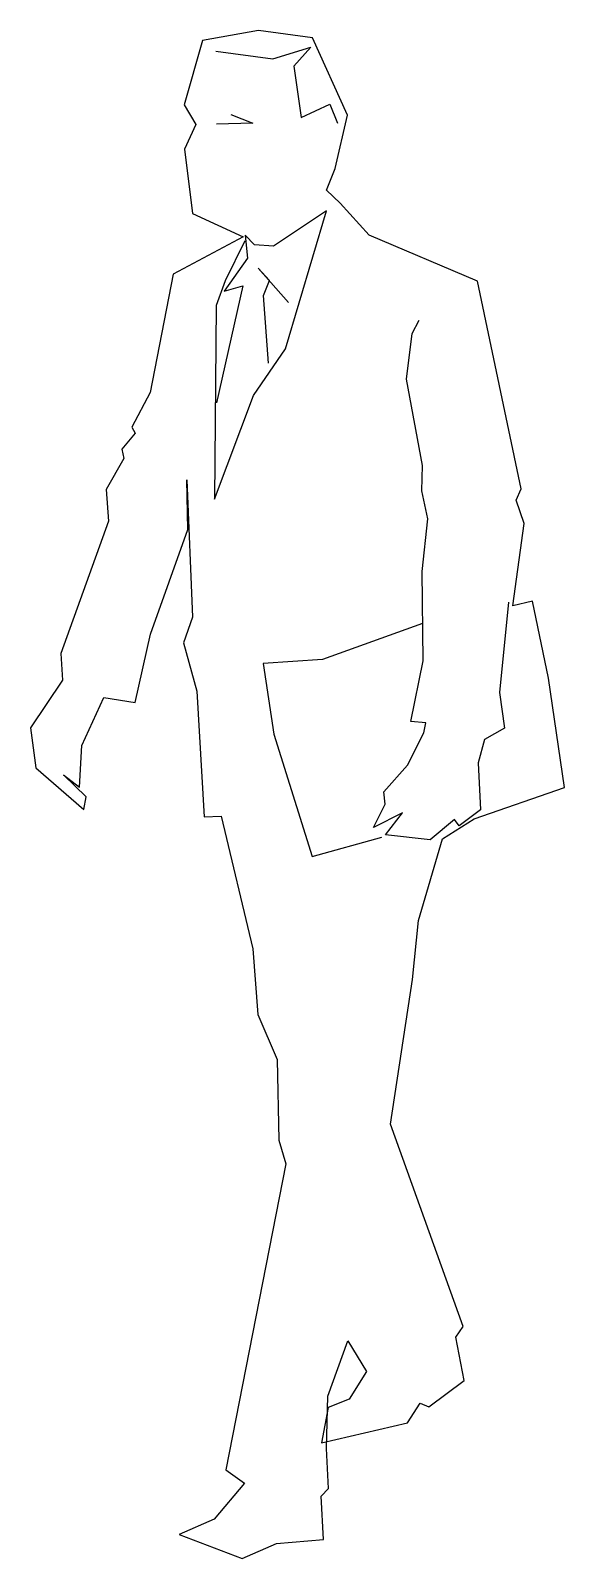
# Model space of a CAD drawing. Extents: x 109.5 to 134.5, y 44.3 to 115.9.
import ezdxf

# ---------------------------------------------------------------- set-up
doc = ezdxf.new("R2010")
doc.units = 0
doc.header["$LTSCALE"] = 40
doc.layers.get('0').update_dxf_attribs({"linetype": 'CONTINUOUS'})

msp = doc.modelspace()

# ---------------------------------------------------------------- linework, layer by layer
at = {"color": 0}
for p, q in [((117.529, 115.463), (116.674, 112.448)), ((120.156, 115.932), (117.529, 115.463)), ((122.705, 115.59), (120.156, 115.932)), ((124.35, 111.961), (122.705, 115.59)), ((118.165, 114.967), (120.836, 114.613)), ((120.836, 114.613), (122.616, 115.15)), ((122.616, 115.15), (121.818, 114.26)), ((121.818, 114.26), (122.171, 111.851)), ((116.674, 112.448), (117.224, 111.531)), ((118.86, 111.997), (119.891, 111.589)), ((122.171, 111.851), (123.507, 112.479)), ((123.507, 112.479), (123.866, 111.589)), ((123.76, 109.455), (124.35, 111.961)), ((117.224, 111.531), (116.685, 110.367)), ((119.891, 111.589), (118.189, 111.546)), ((116.685, 110.367), (117.055, 107.355)), ((123.351, 108.44), (123.76, 109.455)), ((123.996, 107.84), (123.351, 108.44)), ((125.361, 106.338), (123.996, 107.84)), ((117.055, 107.355), (119.438, 106.249)), ((123.361, 107.483), (120.872, 105.82)), ((121.424, 101.003), (123.361, 107.483)), ((119.438, 106.249), (116.161, 104.507)), ((119.969, 105.887), (119.531, 106.326)), ((119.531, 106.326), (119.644, 105.25)), ((130.448, 104.173), (125.361, 106.338)), ((119.525, 106.07), (118.593, 104.193)), ((120.872, 105.82), (119.969, 105.887)), ((119.644, 105.25), (118.546, 103.709)), ((116.161, 104.507), (115.076, 98.957)), ((118.593, 104.193), (118.168, 103.034)), ((119.427, 103.957), (118.187, 98.474)), ((118.546, 103.709), (119.427, 103.957)), ((132.493, 94.433), (130.448, 104.173)), ((118.168, 103.034), (118.088, 93.956)), ((119.921, 98.813), (121.424, 101.003)), ((115.076, 98.957), (114.212, 97.32)), ((118.088, 93.956), (119.921, 98.813)), ((114.365, 97.042), (113.737, 96.292)), ((114.212, 97.32), (114.365, 97.042)), ((113.737, 96.292), (113.835, 95.859)), ((113.835, 95.859), (112.999, 94.405)), ((116.847, 92.522), (116.792, 94.855)), ((116.792, 94.855), (117.069, 88.418)), ((112.999, 94.405), (113.12, 92.922)), ((132.262, 93.9), (132.493, 94.433)), ((132.637, 92.806), (132.262, 93.9)), ((113.12, 92.922), (110.872, 86.709)), ((115.091, 87.611), (116.847, 92.522)), ((132.104, 88.95), (132.637, 92.806)), ((133.037, 89.158), (132.104, 88.95)), ((133.792, 85.556), (133.037, 89.158)), ((117.069, 88.418), (116.644, 87.207)), ((114.372, 84.413), (115.091, 87.611)), ((116.644, 87.207), (117.263, 84.943)), ((110.872, 86.709), (110.956, 85.464)), ((110.956, 85.464), (109.453, 83.221)), ((134.535, 80.422), (133.792, 85.556)), ((111.864, 82.397), (112.895, 84.647)), ((112.895, 84.647), (114.372, 84.413)), ((117.263, 84.943), (117.613, 79.043)), ((109.453, 83.221), (109.698, 81.344)), ((111.754, 80.446), (111.864, 82.397)), ((109.698, 81.344), (111.96, 79.395)), ((112.061, 79.983), (111.003, 81.022)), ((111.003, 81.022), (111.754, 80.446)), ((130.293, 78.957), (134.535, 80.422)), ((111.96, 79.395), (112.061, 79.983)), ((117.613, 79.043), (118.413, 79.082)), ((118.413, 79.082), (119.899, 72.862)), ((128.811, 78.012), (130.293, 78.957)), ((127.675, 74.178), (128.811, 78.012)), ((127.395, 71.419), (127.675, 74.178)), ((119.899, 72.862), (120.138, 69.779)), ((126.357, 64.636), (127.395, 71.419)), ((120.138, 69.779), (121.034, 67.669)), ((121.034, 67.669), (121.117, 63.882)), ((129.781, 55.136), (126.357, 64.636)), ((121.117, 63.882), (121.44, 62.763)), ((121.44, 62.763), (118.63, 48.411)), ((129.432, 54.631), (129.781, 55.136)), ((129.819, 52.607), (129.432, 54.631)), ((123.414, 51.871), (124.36, 54.463)), ((124.36, 54.463), (125.241, 53.021)), ((125.241, 53.021), (124.421, 51.737)), ((128.162, 51.363), (129.819, 52.607)), ((123.349, 49.409), (123.414, 51.871)), ((124.421, 51.737), (123.432, 51.334)), ((123.432, 51.334), (123.117, 49.688)), ((127.154, 50.619), (127.758, 51.54)), ((127.758, 51.54), (128.162, 51.363)), ((123.117, 49.688), (127.154, 50.619)), ((123.45, 47.534), (123.349, 49.409)), ((118.63, 48.411), (119.497, 47.794)), ((119.497, 47.794), (118.082, 46.101)), ((123.103, 47.173), (123.45, 47.534)), ((123.215, 45.141), (123.103, 47.173)), ((118.082, 46.101), (116.433, 45.38)), ((116.433, 45.38), (119.388, 44.259)), ((119.388, 44.259), (121.011, 44.966)), ((121.011, 44.966), (123.215, 45.141))]:
    msp.add_line(p, q, dxfattribs=at)
for points in [[(120.627, 100.335), (120.39, 103.509), (120.676, 104.212), (120.148, 104.784), (121.576, 103.176)], [(131.91, 89.124), (131.489, 84.886), (131.724, 83.205), (130.785, 82.683), (130.48, 81.588), (130.588, 79.372), (129.581, 78.628), (129.363, 78.92), (128.221, 77.969), (126.128, 78.199), (126.931, 79.234), (125.558, 78.549), (126.112, 79.64), (126.043, 80.218), (127.163, 81.47), (127.921, 82.991), (128.02, 83.461), (127.314, 83.525), (127.897, 86.358), (127.846, 90.564), (128.121, 93.023), (127.828, 94.338), (127.873, 95.529), (127.113, 99.576), (127.383, 101.72), (127.707, 102.344)], [(127.872, 88.114), (123.168, 86.421), (120.388, 86.243), (120.885, 82.92), (122.68, 77.18), (125.956, 78.097)]]:
    msp.add_lwpolyline(points, dxfattribs=at)

doc.saveas('drawing.dxf')
